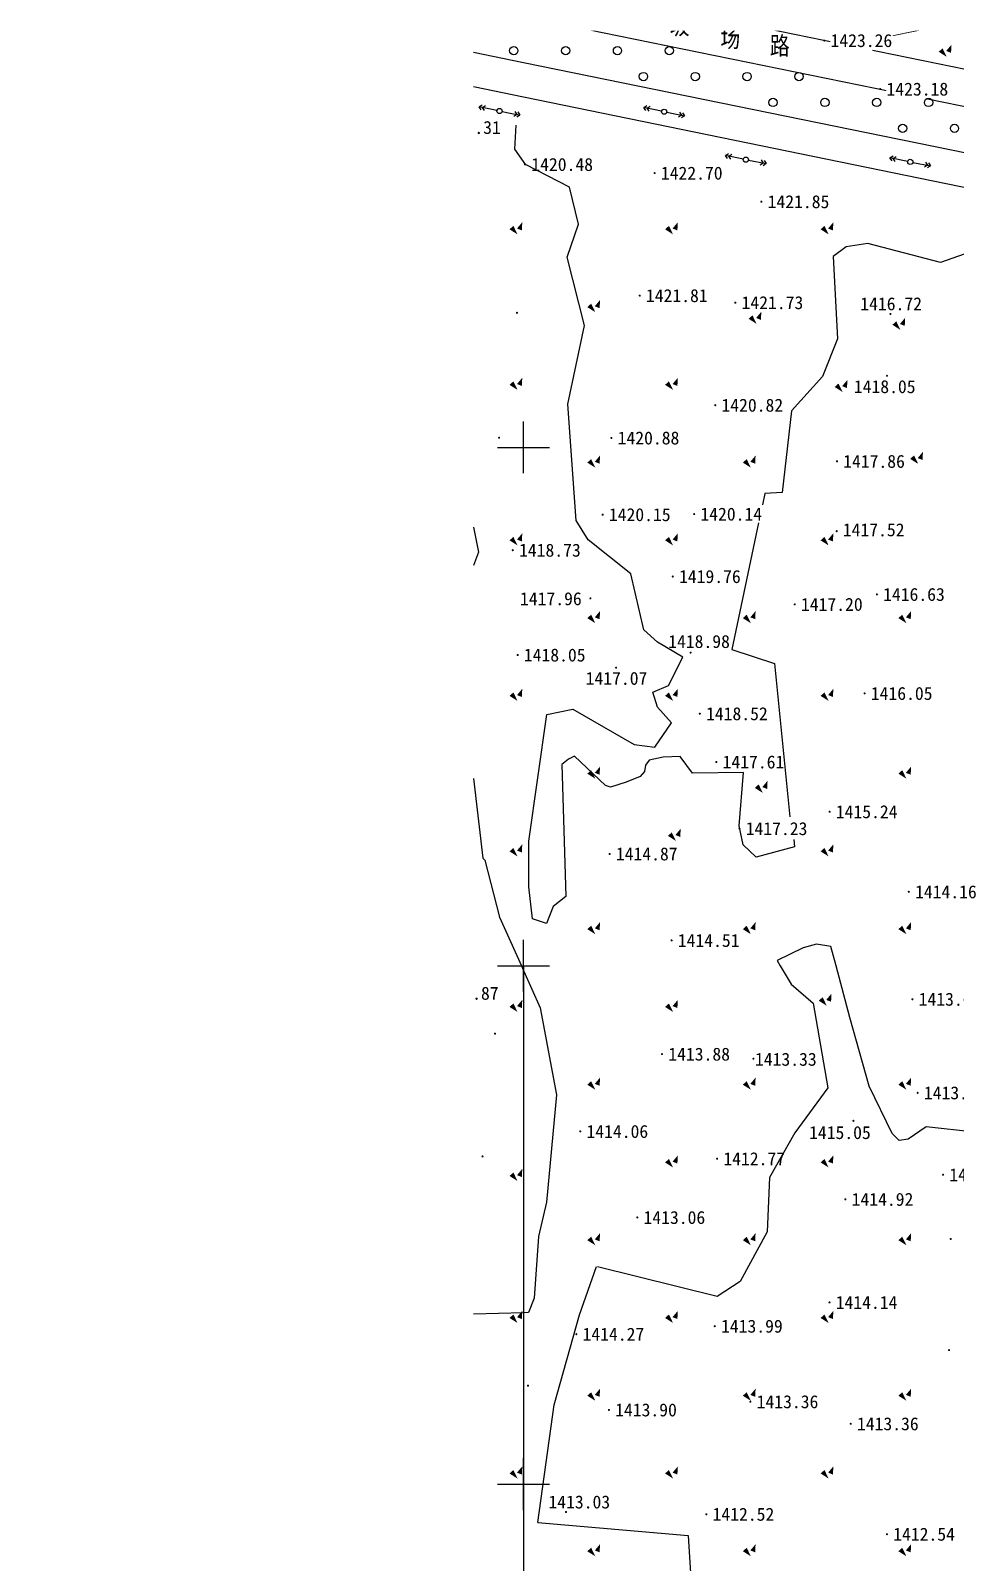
# Model space of a CAD drawing. Header units: inches. Extents: x -2316 to 955, y -265 to 742.
# Drawn here: x 135.2 to 313.5, y 446.5 to 742 of the extents above; entities that cross this region are included whole.
import ezdxf
from ezdxf.enums import TextEntityAlignment as Align
from ezdxf.xclip import XClip

# ---------------------------------------------------------------- set-up
doc = ezdxf.new("R2010")
doc.units = ezdxf.units.IN
doc.header["$LTSCALE"] = 1000
doc.header["$MEASUREMENT"] = 0
doc.header["$XCLIPFRAME"] = 0
doc.layers.add('周边地形图', color=8, linetype='Continuous')
doc.styles.get("Standard").update_dxf_attribs({"font": ''})
doc.styles.add('宋体', font='', dxfattribs={"width": 0.8})
doc.styles.get('Standard').set_extended_font_data('SimSun')
doc.styles.get('宋体').set_extended_font_data('SimSun')

# ---------------------------------------------------------------- blocks, each defined once
blk = doc.blocks.new('gc090')
for points in [[(-1.02, 0.41, 1, 0, 0), (0.15, -0.9, 0, 0, 0)], [(1.07, 1.45, 0, 1, 0), (0.52, 0.05, 1, 1, 0)]]:
    blk.add_lwpolyline(points, format="xyseb")
blk = doc.blocks.new('gc013a')
at = {"linetype": 'Continuous'}
blk.add_line((0.5, 0), (4, 0), dxfattribs=at)
at = {"linetype": 'Continuous', "flags": 128}
for points in [[(2.88, 0.5), (3.38, 0), (2.88, -0.5)], [(3.5, 0.5), (4, 0), (3.5, -0.5)]]:
    blk.add_lwpolyline(points, dxfattribs=at)
blk = doc.blocks.new('gc170')
at = {"linetype": 'Continuous'}
blk.add_circle((0, 0), 0.5, dxfattribs=at)
blk = doc.blocks.new('gc122')
blk.add_circle((0, 0), 0.8)
blk = doc.blocks.new('xzdxt')
at = {"layer": '周边地形图'}
for p, q in [((-148.25, 24.5), (-148.25, 34.5)), ((-153.25, 29.5), (-143.25, 29.5)), ((-148.25, -75.5), (-148.25, -65.5)), ((-153.25, -70.5), (-143.25, -70.5)), ((-148.25, -175.5), (-148.25, -165.5)), ((-153.25, -170.5), (-143.25, -170.5))]:
    blk.add_line(p, q, dxfattribs=at)
at = {"layer": '周边地形图', "const_width": 0.15}
blk.add_lwpolyline([(-5.11, 133.25), (-10.01, 130.62), (-15.69, 127.75), (-20.88, 125.21), (-25.6, 123.01), (-29.84, 121.13), (-33.6, 119.58), (-36.88, 118.36), (-39.96, 117.33), (-43.09, 116.35), (-46.3, 115.43), (-49.56, 114.55), (-52.89, 113.73), (-56.29, 112.95), (-59.75, 112.23), (-63.27, 111.56), (-66.67, 110.93), (-69.74, 110.36), (-72.5, 109.83), (-74.94, 109.34), (-77.05, 108.9)], dxfattribs=at)
at = {"layer": '周边地形图', "const_width": 0.2, "flags": 128}
for points in [[(-148.25, 119.85), (-145.76, 119.35), (-89.1, 107.76)], [(-138.5, 110.61), (-78.31, 98.32)], [(-81, 106.1), (21.78, 85.07)], [(-70.51, 96.73), (-19.88, 86.4)]]:
    blk.add_lwpolyline(points, dxfattribs=at)
at = {"layer": '周边地形图', "flags": 128}
for points in [[(-148.25, 97.05), (-243.33, 116.53)], [(-148.25, 103.7), (-180.14, 110.21)], [(351.75, 1.63), (-148.25, 103.7)], [(-173.91, 95.15), (-170.13, 71.96), (-159.43, 62.36), (-159.58, 44.04), (-159.92, 23.91), (-156.96, 9.31), (-160.71, -0.79), (-158.53, -29.39), (-156.11, -49.72), (-155.7, -50.14), (-152.89, -61.15), (-148.68, -70.5)], [(37.69, 58.95), (-148.25, 97.05)], [(-148.25, 84.62), (-149.95, 87.01), (-149.71, 91.67)], [(-96.12, -46.14), (-96, -47.58), (-103.4, -49.56), (-105.88, -47.15), (-106.68, -43.5), (-105.81, -33.2), (-115.65, -33.34), (-118.02, -30.14), (-121.33, -30.26), (-124.06, -30.84), (-124.73, -31.84), (-124.91, -33.03), (-125.76, -34.01), (-128.44, -35.06), (-131.49, -36.04), (-132.43, -35.71), (-138.45, -30.09), (-139.58, -30.67), (-140.89, -31.71), (-140.1, -57.16), (-142.52, -59.07), (-143.84, -62.36), (-146.52, -61.43), (-147.25, -55.25), (-147.27, -46.45), (-143.78, -22.03), (-138.73, -21.02), (-126.91, -27.85), (-122.93, -28.32), (-119.73, -23.63), (-122.44, -20.59), (-123.34, -17.75), (-120.29, -16.45), (-117.54, -10.98), (-122.41, -8.08), (-125.04, -5.72), (-127.58, 5.09), (-135.82, 11.65), (-138.11, 15.37), (-139.73, 37.82), (-136.53, 52.99), (-139.84, 66.16), (-137.67, 72.56), (-139.42, 79.66), (-147.86, 84.07), (-148.25, 84.62)], [(-48.2, 70.59), (-53.94, 70.02), (-67.83, 65.17), (-81.87, 68.8), (-86.03, 68.2), (-88.54, 66.31), (-87.72, 50.44), (-90.61, 43.15), (-96.57, 36.53), (-98.38, 20.81), (-101.74, 20.58), (-102.2, 18.4)], [(-102.92, 14.96), (-108.06, -9.47), (-99.86, -12.18), (-96.87, -41.8)], [(-87.97, -70.5), (-88.97, -66.76), (-91.73, -66.35), (-94.31, -67.05), (-99.36, -69.46), (-98.74, -70.5)], [(-148.68, -70.5), (-148.25, -71.45)], [(-148.68, -70.5), (-148.25, -71.45)], [(-148.25, -70.5), (-148.25, -349.68)], [(-98.74, -70.5), (-96.67, -74.04), (-92.41, -77.7), (-89.55, -94.05), (-95.94, -102.75), (-100.85, -111.34), (-101.26, -121.84), (-106.49, -131.43), (-110.91, -134.31), (-134, -128.57)], [(-49.93, -109.14), (-61.3, -102.58), (-70.58, -101.55), (-74.09, -103.93), (-75.83, -104.24), (-77.16, -102.87), (-81.61, -93.76), (-85.31, -80.49), (-87.97, -70.5)], [(-148.25, -71.45), (-145.03, -78.61), (-141.92, -95.39), (-143.82, -116.13), (-145.36, -122.71), (-146.24, -134.6), (-147.31, -137.41)], [(-148.25, -137.44), (-158.39, -137.73), (-160.94, -128.57)], [(-145.53, -177.93), (-142.34, -155.18), (-137.46, -137.87), (-134.2, -128.53)], [(-147.31, -137.41), (-148.25, -137.44)], [(-145.52, -177.86), (-145.53, -177.93), (-116.51, -180.4), (-115.77, -191.78), (-117.75, -199.85), (-138.96, -197.46), (-146.4, -198.57), (-144.43, -203.93)]]:
    blk.add_lwpolyline(points, dxfattribs=at)
at = {"layer": '周边地形图', "const_width": 0.2, "flags": 128}
for points in [[(-90.35, 107.97, 1), (-90.15, 107.97, 1)], [(-79.56, 98.61, 1), (-79.36, 98.61, 1)], [(-148.06, 84.07, 1), (-147.86, 84.07, 1)], [(-148.06, 84.07, 1), (-147.86, 84.07, 1)], [(-123.07, 82.4, 1), (-122.87, 82.4, 1)], [(-102.48, 76.89, 1), (-102.28, 76.89, 1)], [(-125.95, 58.77, 1), (-125.75, 58.77, 1)], [(-107.51, 57.41, 1), (-107.31, 57.41, 1)], [(-149.63, 55.45, 1), (-149.43, 55.45, 1)], [(-77.59, 55.24, 1), (-77.39, 55.24, 1)], [(-78.26, 43.3, 1), (-78.06, 43.3, 1)], [(-111.39, 37.63, 1), (-111.19, 37.63, 1)], [(-153.07, 31.36, 1), (-152.87, 31.36, 1)], [(-131.41, 31.31, 1), (-131.21, 31.31, 1)], [(-87.91, 26.8, 1), (-87.71, 26.8, 1)], [(-133.1, 16.52, 1), (-132.9, 16.52, 1)], [(-115.45, 16.62, 1), (-115.25, 16.62, 1)], [(-87.95, 13.33, 1), (-87.75, 13.33, 1)], [(-150.43, 9.66, 1), (-150.23, 9.66, 1)], [(-119.57, 4.58, 1), (-119.37, 4.58, 1)], [(-135.45, 0.37, 1), (-135.25, 0.37, 1)], [(-80.21, 1.13, 1), (-80.01, 1.13, 1)], [(-96.05, -0.79, 1), (-95.85, -0.79, 1)], [(-149.5, -10.56, 1), (-149.3, -10.56, 1)], [(-116.14, -10.09, 1), (-115.94, -10.09, 1)], [(-130.5, -13.01, 1), (-130.3, -13.01, 1)], [(-82.58, -17.97, 1), (-82.38, -17.97, 1)], [(-114.36, -21.88, 1), (-114.16, -21.88, 1)], [(-111.17, -31.19, 1), (-110.97, -31.19, 1)], [(-89.33, -40.79, 1), (-89.13, -40.79, 1)], [(-106.71, -44.05, 1), (-106.51, -44.05, 1)], [(-131.75, -48.93, 1), (-131.55, -48.93, 1)], [(-74.05, -56.24, 1), (-73.85, -56.24, 1)], [(-119.81, -65.62, 1), (-119.61, -65.62, 1)], [(-73.35, -76.96, 1), (-73.15, -76.96, 1)], [(-153.86, -83.59, 1), (-153.66, -83.59, 1)], [(-121.64, -87.55, 1), (-121.44, -87.55, 1)], [(-104.02, -88.43, 1), (-103.82, -88.43, 1)], [(-72.34, -95.02, 1), (-72.14, -95.02, 1)], [(-84.74, -100.42, 1), (-84.54, -100.42, 1)], [(-137.42, -102.46, 1), (-137.22, -102.46, 1)], [(-156.27, -107.29, 1), (-156.07, -107.29, 1)], [(-111.02, -107.73, 1), (-110.82, -107.73, 1)], [(-67.44, -110.82, 1), (-67.24, -110.82, 1)], [(-86.28, -115.56, 1), (-86.08, -115.56, 1)], [(-126.42, -119.06, 1), (-126.22, -119.06, 1)], [(-65.96, -123.2, 1), (-65.76, -123.2, 1)], [(-89.35, -135.44, 1), (-89.15, -135.44, 1)], [(-138.18, -141.57, 1), (-137.98, -141.57, 1)], [(-111.47, -140.03, 1), (-111.27, -140.03, 1)], [(-66.29, -144.65, 1), (-66.09, -144.65, 1)], [(-147.51, -151.51, 1), (-147.31, -151.51, 1)], [(-131.89, -156.18, 1), (-131.69, -156.18, 1)], [(-104.6, -154.6, 1), (-104.4, -154.6, 1)], [(-85.25, -158.86, 1), (-85.05, -158.86, 1)], [(-140.17, -175.87, 1), (-139.97, -175.87, 1)], [(-113.1, -176.31, 1), (-112.9, -176.31, 1)], [(-78.26, -180.16, 1), (-78.06, -180.16, 1)]]:
    blk.add_lwpolyline(points, format="xyb", close=True, dxfattribs=at)
at = {"layer": '周边地形图', "color": 8}
for name, p in [('gc122', (-150.14, 106.03)), ('gc122', (-140.14, 106.03)), ('gc122', (-130.14, 106.03)), ('gc122', (-120.14, 106.03)), ('gc090', (-66.79, 105.73)), ('gc122', (-125.14, 101.03)), ('gc122', (-115.14, 101.03)), ('gc122', (-105.14, 101.03)), ('gc122', (-95.14, 101.03)), ('gc170', (-152.89, 94.38)), ('gc170', (-121.13, 94.24)), ('gc122', (-100.14, 96.03)), ('gc122', (-90.14, 96.03)), ('gc122', (-80.14, 96.03)), ('gc122', (-70.14, 96.03)), ('gc122', (-75.14, 91.03)), ('gc122', (-65.14, 91.03)), ('gc170', (-105.37, 85)), ('gc170', (-73.66, 84.57)), ('gc090', (-149.57, 71.48)), ('gc090', (-119.57, 71.48)), ('gc090', (-89.57, 71.48)), ('gc090', (-134.57, 56.48)), ('gc090', (-103.46, 54.22)), ('gc090', (-75.72, 53.06)), ('gc090', (-149.57, 41.48)), ('gc090', (-119.57, 41.48)), ('gc090', (-86.86, 41.07)), ('gc090', (-134.57, 26.48)), ('gc090', (-104.57, 26.48)), ('gc090', (-72.29, 27.2)), ('gc090', (-149.57, 11.48)), ('gc090', (-119.57, 11.48)), ('gc090', (-89.57, 11.48)), ('gc090', (-134.57, -3.52)), ('gc090', (-104.57, -3.52)), ('gc090', (-74.57, -3.52)), ('gc090', (-149.57, -18.52)), ('gc090', (-119.57, -18.52)), ('gc090', (-89.57, -18.52)), ('gc090', (-134.57, -33.52)), ('gc090', (-74.57, -33.52)), ('gc090', (-102.26, -36.27)), ('gc090', (-119.02, -45.52)), ('gc090', (-149.57, -48.52)), ('gc090', (-89.57, -48.52)), ('gc090', (-134.57, -63.52)), ('gc090', (-104.57, -63.52)), ('gc090', (-74.57, -63.52)), ('gc090', (-149.57, -78.52)), ('gc090', (-119.57, -78.52)), ('gc090', (-89.93, -77.32)), ('gc090', (-134.57, -93.52)), ('gc090', (-104.57, -93.52)), ('gc090', (-74.57, -93.52)), ('gc090', (-149.57, -111.13)), ('gc090', (-119.57, -108.52)), ('gc090', (-89.57, -108.52)), ('gc090', (-134.57, -123.52)), ('gc090', (-104.57, -123.52)), ('gc090', (-74.57, -123.52)), ('gc090', (-149.57, -138.52)), ('gc090', (-119.57, -138.52)), ('gc090', (-89.57, -138.52)), ('gc090', (-134.57, -153.52)), ('gc090', (-104.57, -153.52)), ('gc090', (-74.57, -153.52)), ('gc090', (-149.57, -168.52)), ('gc090', (-119.57, -168.52)), ('gc090', (-89.57, -168.52)), ('gc090', (-134.57, -183.52)), ('gc090', (-104.57, -183.52)), ('gc090', (-74.57, -183.52))]:
    blk.add_blockref(name, p, dxfattribs=at)
for p, rotation in [((-152.89, 94.38), 168.5176789574476), ((-152.89, 94.38), 348.8352724877575), ((-121.13, 94.24), 168.5176789574476), ((-121.13, 94.24), 348.8352724877575), ((-105.37, 85), 168.5176789574476), ((-73.66, 84.57), 168.5176789574476), ((-105.37, 85), 348.8352724877575), ((-73.66, 84.57), 348.8352724877575)]:
    blk.add_blockref('gc013a', p, dxfattribs=dict(at, rotation=rotation))
at = {"layer": '周边地形图'}
for s, p in [('1423.26', (-89.05, 107.97)), ('1423.18', (-78.26, 98.61)), ('1421.31', (-164.55, 91.21)), ('1420.48', (-146.76, 84.07)), ('1422.70', (-121.77, 82.4)), ('1421.85', (-101.18, 76.89)), ('1421.81', (-124.65, 58.77)), ('1421.73', (-106.21, 57.41)), ('1416.72', (-83.31, 57.19)), ('1418.05', (-84.55, 41.21)), ('1420.82', (-110.09, 37.63)), ('1420.88', (-130.11, 31.31)), ('1417.86', (-86.61, 26.8)), ('1420.15', (-131.8, 16.52)), ('1420.14', (-114.15, 16.62)), ('1417.52', (-86.68, 13.59)), ('1418.73', (-149.13, 9.66)), ('1419.76', (-118.27, 4.58)), ('1417.96', (-148.94, 0.3)), ('1417.20', (-94.75, -0.79)), ('1416.63', (-78.91, 1.13)), ('1418.98', (-120.36, -7.95)), ('1418.05', (-148.2, -10.56)), ('1417.07', (-136.28, -15.06)), ('1416.05', (-81.28, -17.97)), ('1418.52', (-113.06, -21.88)), ('1417.61', (-109.87, -31.19)), ('1415.24', (-88.03, -40.79)), ('1417.23', (-105.41, -44.05)), ('1414.87', (-130.45, -48.93)), ('1414.16', (-72.75, -56.24)), ('1414.51', (-118.51, -65.62)), ('1416.87', (-164.97, -75.81)), ('1413.69', (-72.05, -76.96)), ('1413.88', (-120.34, -87.55)), ('1413.33', (-103.62, -88.54)), ('1413.18', (-71.04, -95.02)), ('1414.06', (-136.12, -102.46)), ('1415.05', (-93.19, -102.68)), ('1412.77', (-109.72, -107.73)), ('1413.75', (-66.14, -110.82)), ('1414.92', (-84.98, -115.56)), ('1413.06', (-125.12, -119.06)), ('1414.14', (-88.05, -135.44)), ('1413.99', (-110.17, -140.03)), ('1414.27', (-136.88, -141.57)), ('1413.36', (-103.3, -154.6)), ('1413.90', (-130.59, -156.18)), ('1413.36', (-83.95, -158.86)), ('1413.03', (-143.46, -173.94)), ('1412.52', (-111.8, -176.31)), ('1412.54', (-76.96, -180.16))]:
    blk.add_text(s, height=2.5, dxfattribs=at).set_placement(p, align=Align.MIDDLE_LEFT)
at = {"layer": '周边地形图', "char_height": 3.5, "width": 15.5433, "attachment_point": 1, "style": '宋体'}
for s, insert in [('圾', (-120.06, 112.65)), ('场', (-110.29, 110.18)), ('路', (-100.75, 108.73))]:
    blk.add_mtext(s, dxfattribs=dict(at, insert=insert))

msp = doc.modelspace()

# ---------------------------------------------------------------- block references
at = {"layer": '周边地形图'}
ref = msp.add_blockref('xzdxt', (378.49, 632.14), dxfattribs=at)
XClip(ref).set_block_clipping_path([(-157.9355125933, -469.9870119662), (576.9011104744, 109.8829118801)])

doc.saveas('drawing.dxf')
